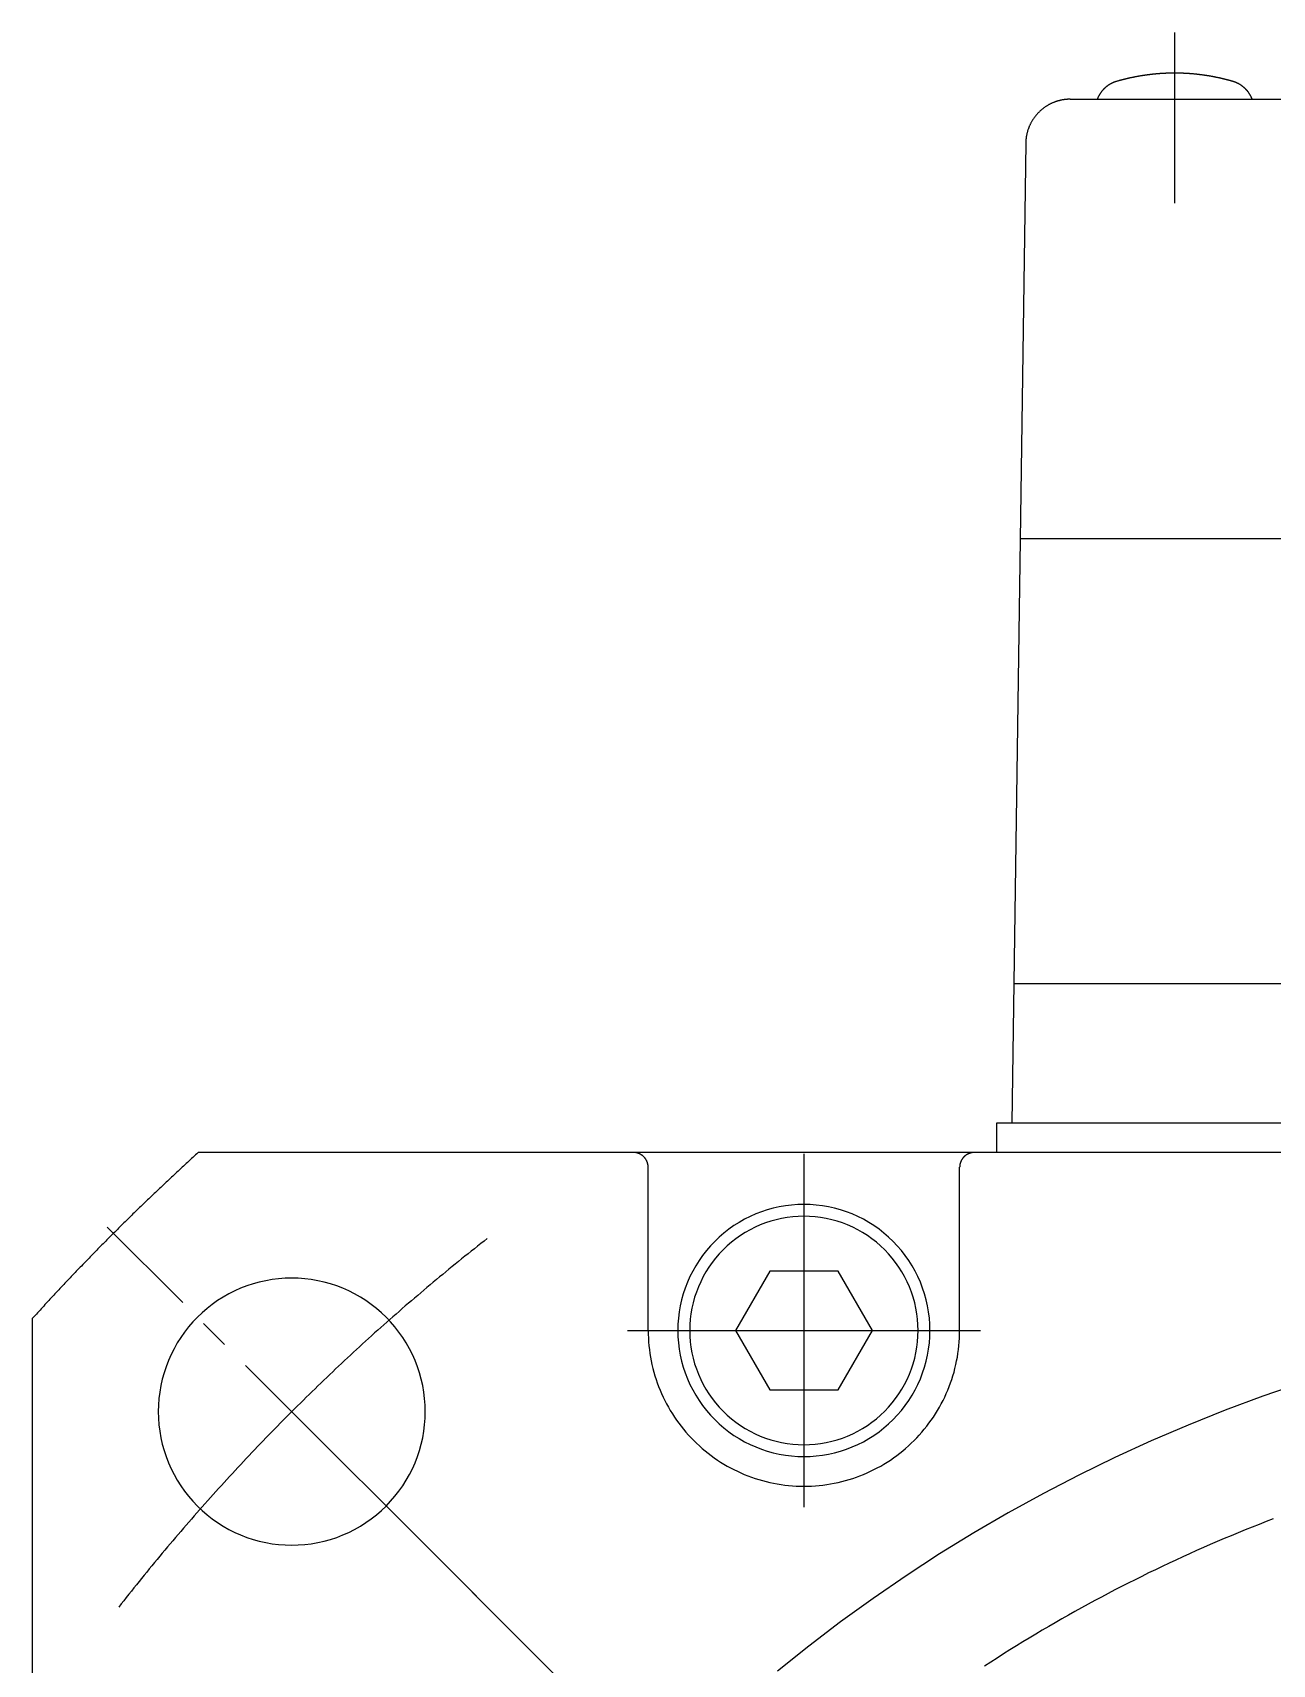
# Model space of a CAD drawing. Extents: x 0 to 707, y 0 to 380.
# Drawn here: x 582.3 to 624.1, y 306.7 to 361.7 of the extents above; entities that cross this region are included whole.
import ezdxf

# ---------------------------------------------------------------- set-up
doc = ezdxf.new("R2010")
doc.units = 0
doc.linetypes.add('DASH_CENTER', pattern=[14, 11, -1, 1, -1])
doc.layers.get('0').update_dxf_attribs({"linetype": 'CONTINUOUS'})

msp = doc.modelspace()

# ---------------------------------------------------------------- linework, layer by layer
at = {"color": 1, "linetype": 'DASH_CENTER'}
for p, q in [((620.759, 355.926), (620.759, 361.671)), ((608.259, 323.876), (608.259, 317.926)), ((597.217, 308.969), (584.772, 321.414)), ((602.309, 317.926), (608.259, 317.926)), ((608.259, 317.926), (608.259, 311.976)), ((608.259, 317.926), (614.209, 317.926)), ((597.075, 309.11), (627.702, 278.484))]:
    msp.add_line(p, q, dxfattribs=at)
at = {"color": 7, "linetype": 'CONTINUOUS'}
for p, q in [((617.238, 359.426), (642.259, 359.426)), ((615.738, 357.948), (615.264, 324.926)), ((615.547, 344.626), (642.259, 344.626)), ((615.331, 329.626), (642.259, 329.626)), ((614.759, 323.926), (614.759, 324.926)), ((614.759, 324.926), (642.259, 324.926)), ((602.509, 323.926), (587.844, 323.926)), ((614.009, 323.926), (602.509, 323.926)), ((603.009, 317.926), (603.009, 323.426)), ((613.509, 317.926), (613.509, 323.426)), ((642.259, 323.926), (614.009, 323.926)), ((607.105, 319.926), (605.95, 317.926)), ((609.414, 319.926), (607.105, 319.926)), ((610.569, 317.926), (609.414, 319.926)), ((582.259, 209.511), (582.259, 318.341)), ((605.95, 317.926), (607.105, 315.926)), ((609.414, 315.926), (610.569, 317.926)), ((607.105, 315.926), (609.414, 315.926))]:
    msp.add_line(p, q, dxfattribs=at)
for points in [[(620.759, 360.306, 0), (620.744, 360.306, 0), (620.728, 360.306, 0), (620.713, 360.306, 0), (620.697, 360.306, 0), (620.682, 360.306, 0), (620.666, 360.305, 0), (620.651, 360.305, 0), (620.635, 360.305, 0), (620.62, 360.305, 0), (620.604, 360.304, 0), (620.589, 360.304, 0), (620.573, 360.304, 0), (620.558, 360.303, 0), (620.542, 360.303, 0), (620.527, 360.302, 0), (620.511, 360.302, 0), (620.496, 360.301, 0), (620.48, 360.3, 0), (620.465, 360.3, 0), (620.449, 360.299, 0), (620.434, 360.298, 0), (620.418, 360.298, 0), (620.403, 360.297, 0), (620.387, 360.296, 0), (620.372, 360.295, 0), (620.356, 360.294, 0), (620.341, 360.294, 0), (620.325, 360.293, 0), (620.31, 360.292, 0), (620.294, 360.291, 0), (620.279, 360.29, 0), (620.263, 360.288, 0), (620.248, 360.287, 0), (620.232, 360.286, 0), (620.217, 360.285, 0), (620.201, 360.284, 0), (620.186, 360.283, 0), (620.17, 360.281, 0), (620.155, 360.28, 0), (620.139, 360.279, 0), (620.124, 360.277, 0), (620.109, 360.276, 0), (620.093, 360.274, 0), (620.078, 360.273, 0), (620.062, 360.271, 0), (620.047, 360.27, 0), (620.031, 360.268, 0), (620.016, 360.266, 0), (620, 360.265, 0), (619.985, 360.263, 0), (619.97, 360.261, 0), (619.954, 360.26, 0), (619.939, 360.258, 0), (619.923, 360.256, 0), (619.908, 360.254, 0), (619.893, 360.252, 0), (619.877, 360.25, 0), (619.862, 360.248, 0), (619.846, 360.246, 0), (619.831, 360.244, 0), (619.816, 360.242, 0), (619.8, 360.24, 0), (619.785, 360.238, 0), (619.77, 360.236, 0), (619.754, 360.234, 0), (619.739, 360.231, 0), (619.724, 360.229, 0), (619.708, 360.227, 0), (619.693, 360.224, 0), (619.677, 360.222, 0), (619.662, 360.22, 0), (619.647, 360.217, 0), (619.632, 360.215, 0), (619.616, 360.212, 0), (619.601, 360.21, 0), (619.586, 360.207, 0), (619.57, 360.204, 0), (619.555, 360.202, 0), (619.54, 360.199, 0), (619.524, 360.196, 0), (619.509, 360.194, 0), (619.494, 360.191, 0), (619.479, 360.188, 0), (619.463, 360.185, 0), (619.448, 360.182, 0), (619.433, 360.179, 0), (619.418, 360.176, 0), (619.402, 360.173, 0), (619.387, 360.17, 0), (619.372, 360.167, 0), (619.357, 360.164, 0), (619.342, 360.161, 0), (619.326, 360.158, 0), (619.311, 360.155, 0), (619.296, 360.151, 0), (619.281, 360.148, 0), (619.266, 360.145, 0), (619.251, 360.142, 0), (619.235, 360.138, 0), (619.22, 360.135, 0), (619.205, 360.131, 0), (619.19, 360.128, 0), (619.175, 360.124, 0), (619.16, 360.121, 0), (619.145, 360.117, 0), (619.13, 360.114, 0), (619.115, 360.11, 0), (619.099, 360.106, 0), (619.084, 360.103, 0), (619.069, 360.099, 0), (619.054, 360.095, 0), (619.039, 360.091, 0), (619.024, 360.088, 0), (619.009, 360.084, 0), (618.994, 360.08, 0), (618.979, 360.076, 0), (618.964, 360.072, 0), (618.949, 360.068, 0), (618.934, 360.064, 0), (618.919, 360.06, 0), (618.904, 360.056, 0), (618.889, 360.052, 0), (618.874, 360.047, 0), (618.859, 360.043, 0), (618.844, 360.039, 0), (618.83, 360.035, 0), (618.815, 360.03, 0), (618.8, 360.026, 0)], [(622.719, 360.026, 0), (622.704, 360.03, 0), (622.689, 360.035, 0), (622.674, 360.039, 0), (622.659, 360.043, 0), (622.644, 360.047, 0), (622.629, 360.052, 0), (622.614, 360.056, 0), (622.599, 360.06, 0), (622.585, 360.064, 0), (622.57, 360.068, 0), (622.555, 360.072, 0), (622.54, 360.076, 0), (622.525, 360.08, 0), (622.509, 360.084, 0), (622.494, 360.088, 0), (622.479, 360.091, 0), (622.464, 360.095, 0), (622.449, 360.099, 0), (622.434, 360.103, 0), (622.419, 360.106, 0), (622.404, 360.11, 0), (622.389, 360.114, 0), (622.374, 360.117, 0), (622.359, 360.121, 0), (622.344, 360.124, 0), (622.329, 360.128, 0), (622.313, 360.131, 0), (622.298, 360.135, 0), (622.283, 360.138, 0), (622.268, 360.142, 0), (622.253, 360.145, 0), (622.238, 360.148, 0), (622.223, 360.151, 0), (622.207, 360.155, 0), (622.192, 360.158, 0), (622.177, 360.161, 0), (622.162, 360.164, 0), (622.147, 360.167, 0), (622.131, 360.17, 0), (622.116, 360.173, 0), (622.101, 360.176, 0), (622.086, 360.179, 0), (622.07, 360.182, 0), (622.055, 360.185, 0), (622.04, 360.188, 0), (622.025, 360.191, 0), (622.009, 360.194, 0), (621.994, 360.196, 0), (621.979, 360.199, 0), (621.964, 360.202, 0), (621.948, 360.204, 0), (621.933, 360.207, 0), (621.918, 360.21, 0), (621.902, 360.212, 0), (621.887, 360.215, 0), (621.872, 360.217, 0), (621.856, 360.22, 0), (621.841, 360.222, 0), (621.826, 360.224, 0), (621.81, 360.227, 0), (621.795, 360.229, 0), (621.78, 360.231, 0), (621.764, 360.234, 0), (621.749, 360.236, 0), (621.734, 360.238, 0), (621.718, 360.24, 0), (621.703, 360.242, 0), (621.688, 360.244, 0), (621.672, 360.246, 0), (621.657, 360.248, 0), (621.641, 360.25, 0), (621.626, 360.252, 0), (621.611, 360.254, 0), (621.595, 360.256, 0), (621.58, 360.258, 0), (621.564, 360.26, 0), (621.549, 360.261, 0), (621.534, 360.263, 0), (621.518, 360.265, 0), (621.503, 360.266, 0), (621.487, 360.268, 0), (621.472, 360.27, 0), (621.456, 360.271, 0), (621.441, 360.273, 0), (621.426, 360.274, 0), (621.41, 360.276, 0), (621.395, 360.277, 0), (621.379, 360.279, 0), (621.364, 360.28, 0), (621.348, 360.281, 0), (621.333, 360.283, 0), (621.317, 360.284, 0), (621.302, 360.285, 0), (621.286, 360.286, 0), (621.271, 360.287, 0), (621.255, 360.288, 0), (621.24, 360.29, 0), (621.224, 360.291, 0), (621.209, 360.292, 0), (621.194, 360.293, 0), (621.178, 360.294, 0), (621.163, 360.294, 0), (621.147, 360.295, 0), (621.132, 360.296, 0), (621.116, 360.297, 0), (621.101, 360.298, 0), (621.085, 360.298, 0), (621.07, 360.299, 0), (621.054, 360.3, 0), (621.039, 360.3, 0), (621.023, 360.301, 0), (621.008, 360.302, 0), (620.992, 360.302, 0), (620.977, 360.303, 0), (620.961, 360.303, 0), (620.946, 360.304, 0), (620.93, 360.304, 0), (620.914, 360.304, 0), (620.899, 360.305, 0), (620.883, 360.305, 0), (620.868, 360.305, 0), (620.852, 360.305, 0), (620.837, 360.306, 0), (620.821, 360.306, 0), (620.806, 360.306, 0), (620.79, 360.306, 0), (620.775, 360.306, 0), (620.759, 360.306, 0)], [(618.8, 360.026, 0), (618.793, 360.024, 0), (618.786, 360.022, 0), (618.779, 360.02, 0), (618.772, 360.018, 0), (618.765, 360.016, 0), (618.759, 360.013, 0), (618.752, 360.011, 0), (618.745, 360.009, 0), (618.738, 360.006, 0), (618.732, 360.004, 0), (618.725, 360.001, 0), (618.718, 359.999, 0), (618.711, 359.996, 0), (618.705, 359.993, 0), (618.698, 359.991, 0), (618.692, 359.988, 0), (618.685, 359.985, 0), (618.678, 359.982, 0), (618.672, 359.979, 0), (618.665, 359.976, 0), (618.659, 359.973, 0), (618.652, 359.97, 0), (618.646, 359.967, 0), (618.639, 359.964, 0), (618.633, 359.961, 0), (618.626, 359.958, 0), (618.62, 359.954, 0), (618.614, 359.951, 0), (618.607, 359.948, 0), (618.601, 359.944, 0), (618.595, 359.941, 0), (618.588, 359.937, 0), (618.582, 359.934, 0), (618.576, 359.93, 0), (618.57, 359.926, 0), (618.564, 359.923, 0), (618.558, 359.919, 0), (618.551, 359.915, 0), (618.545, 359.911, 0), (618.539, 359.908, 0), (618.533, 359.904, 0), (618.527, 359.9, 0), (618.521, 359.896, 0), (618.515, 359.892, 0), (618.509, 359.888, 0), (618.504, 359.884, 0), (618.498, 359.879, 0), (618.492, 359.875, 0), (618.486, 359.871, 0), (618.48, 359.867, 0), (618.475, 359.862, 0), (618.469, 359.858, 0), (618.463, 359.854, 0), (618.458, 359.849, 0), (618.452, 359.845, 0), (618.446, 359.84, 0), (618.441, 359.836, 0), (618.435, 359.831, 0), (618.43, 359.826, 0), (618.424, 359.822, 0), (618.419, 359.817, 0), (618.414, 359.812, 0), (618.408, 359.807, 0), (618.403, 359.802, 0), (618.398, 359.798, 0), (618.393, 359.793, 0), (618.387, 359.788, 0), (618.382, 359.783, 0), (618.377, 359.778, 0), (618.372, 359.773, 0), (618.367, 359.768, 0), (618.362, 359.762, 0), (618.357, 359.757, 0), (618.352, 359.752, 0), (618.347, 359.747, 0), (618.342, 359.742, 0), (618.337, 359.736, 0), (618.333, 359.731, 0), (618.328, 359.725, 0), (618.323, 359.72, 0), (618.318, 359.715, 0), (618.314, 359.709, 0), (618.309, 359.704, 0), (618.305, 359.698, 0), (618.3, 359.693, 0), (618.296, 359.687, 0), (618.291, 359.681, 0), (618.287, 359.676, 0), (618.282, 359.67, 0), (618.278, 359.664, 0), (618.274, 359.658, 0), (618.27, 359.653, 0), (618.265, 359.647, 0), (618.261, 359.641, 0), (618.257, 359.635, 0), (618.253, 359.629, 0), (618.249, 359.623, 0), (618.245, 359.617, 0), (618.241, 359.611, 0), (618.237, 359.605, 0), (618.233, 359.599, 0), (618.23, 359.593, 0), (618.226, 359.587, 0), (618.222, 359.581, 0), (618.219, 359.575, 0), (618.215, 359.568, 0), (618.211, 359.562, 0), (618.208, 359.556, 0), (618.204, 359.55, 0), (618.201, 359.543, 0), (618.197, 359.537, 0), (618.194, 359.531, 0), (618.191, 359.524, 0), (618.187, 359.518, 0), (618.184, 359.511, 0), (618.181, 359.505, 0), (618.178, 359.499, 0), (618.175, 359.492, 0), (618.172, 359.486, 0), (618.169, 359.479, 0), (618.166, 359.472, 0), (618.163, 359.466, 0), (618.16, 359.459, 0), (618.157, 359.453, 0), (618.155, 359.446, 0), (618.152, 359.439, 0), (618.149, 359.433, 0), (618.147, 359.426, 0)], [(623.372, 359.426, 0), (623.369, 359.433, 0), (623.367, 359.439, 0), (623.364, 359.446, 0), (623.361, 359.453, 0), (623.358, 359.459, 0), (623.356, 359.466, 0), (623.353, 359.472, 0), (623.35, 359.479, 0), (623.347, 359.486, 0), (623.344, 359.492, 0), (623.341, 359.499, 0), (623.338, 359.505, 0), (623.334, 359.511, 0), (623.331, 359.518, 0), (623.328, 359.524, 0), (623.325, 359.531, 0), (623.321, 359.537, 0), (623.318, 359.543, 0), (623.314, 359.55, 0), (623.311, 359.556, 0), (623.307, 359.562, 0), (623.304, 359.568, 0), (623.3, 359.575, 0), (623.296, 359.581, 0), (623.293, 359.587, 0), (623.289, 359.593, 0), (623.285, 359.599, 0), (623.281, 359.605, 0), (623.277, 359.611, 0), (623.274, 359.617, 0), (623.27, 359.623, 0), (623.266, 359.629, 0), (623.261, 359.635, 0), (623.257, 359.641, 0), (623.253, 359.647, 0), (623.249, 359.653, 0), (623.245, 359.658, 0), (623.241, 359.664, 0), (623.236, 359.67, 0), (623.232, 359.676, 0), (623.227, 359.681, 0), (623.223, 359.687, 0), (623.219, 359.693, 0), (623.214, 359.698, 0), (623.209, 359.704, 0), (623.205, 359.709, 0), (623.2, 359.715, 0), (623.196, 359.72, 0), (623.191, 359.725, 0), (623.186, 359.731, 0), (623.181, 359.736, 0), (623.176, 359.742, 0), (623.172, 359.747, 0), (623.167, 359.752, 0), (623.162, 359.757, 0), (623.157, 359.762, 0), (623.152, 359.768, 0), (623.147, 359.773, 0), (623.142, 359.778, 0), (623.136, 359.783, 0), (623.131, 359.788, 0), (623.126, 359.793, 0), (623.121, 359.798, 0), (623.116, 359.802, 0), (623.11, 359.807, 0), (623.105, 359.812, 0), (623.1, 359.817, 0), (623.094, 359.822, 0), (623.089, 359.826, 0), (623.083, 359.831, 0), (623.078, 359.836, 0), (623.072, 359.84, 0), (623.067, 359.845, 0), (623.061, 359.849, 0), (623.055, 359.854, 0), (623.05, 359.858, 0), (623.044, 359.862, 0), (623.038, 359.867, 0), (623.033, 359.871, 0), (623.027, 359.875, 0), (623.021, 359.879, 0), (623.015, 359.884, 0), (623.009, 359.888, 0), (623.003, 359.892, 0), (622.997, 359.896, 0), (622.991, 359.9, 0), (622.985, 359.904, 0), (622.979, 359.908, 0), (622.973, 359.911, 0), (622.967, 359.915, 0), (622.961, 359.919, 0), (622.955, 359.923, 0), (622.949, 359.926, 0), (622.943, 359.93, 0), (622.936, 359.934, 0), (622.93, 359.937, 0), (622.924, 359.941, 0), (622.918, 359.944, 0), (622.911, 359.948, 0), (622.905, 359.951, 0), (622.899, 359.954, 0), (622.892, 359.958, 0), (622.886, 359.961, 0), (622.879, 359.964, 0), (622.873, 359.967, 0), (622.866, 359.97, 0), (622.86, 359.973, 0), (622.853, 359.976, 0), (622.847, 359.979, 0), (622.84, 359.982, 0), (622.834, 359.985, 0), (622.827, 359.988, 0), (622.821, 359.991, 0), (622.814, 359.993, 0), (622.807, 359.996, 0), (622.801, 359.999, 0), (622.794, 360.001, 0), (622.787, 360.004, 0), (622.78, 360.006, 0), (622.774, 360.009, 0), (622.767, 360.011, 0), (622.76, 360.013, 0), (622.753, 360.016, 0), (622.746, 360.018, 0), (622.74, 360.02, 0), (622.733, 360.022, 0), (622.726, 360.024, 0), (622.719, 360.026, 0)], [(617.238, 359.426, 0), (617.22, 359.426, 0), (617.201, 359.426, 0), (617.183, 359.425, 0), (617.165, 359.424, 0), (617.147, 359.423, 0), (617.129, 359.422, 0), (617.11, 359.421, 0), (617.092, 359.419, 0), (617.074, 359.417, 0), (617.056, 359.415, 0), (617.038, 359.413, 0), (617.02, 359.41, 0), (617.002, 359.407, 0), (616.984, 359.404, 0), (616.966, 359.401, 0), (616.948, 359.398, 0), (616.93, 359.394, 0), (616.912, 359.39, 0), (616.894, 359.386, 0), (616.877, 359.382, 0), (616.859, 359.377, 0), (616.841, 359.373, 0), (616.824, 359.368, 0), (616.806, 359.363, 0), (616.789, 359.357, 0), (616.772, 359.352, 0), (616.754, 359.346, 0), (616.737, 359.34, 0), (616.72, 359.334, 0), (616.703, 359.327, 0), (616.686, 359.321, 0), (616.669, 359.314, 0), (616.652, 359.307, 0), (616.635, 359.3, 0), (616.619, 359.292, 0), (616.602, 359.285, 0), (616.586, 359.277, 0), (616.569, 359.269, 0), (616.553, 359.261, 0), (616.537, 359.252, 0), (616.521, 359.244, 0), (616.505, 359.235, 0), (616.489, 359.226, 0), (616.473, 359.216, 0), (616.458, 359.207, 0), (616.442, 359.197, 0), (616.427, 359.188, 0), (616.411, 359.178, 0), (616.396, 359.168, 0), (616.381, 359.157, 0), (616.366, 359.147, 0), (616.351, 359.136, 0), (616.337, 359.125, 0), (616.322, 359.114, 0), (616.308, 359.103, 0), (616.294, 359.092, 0), (616.28, 359.08, 0), (616.266, 359.068, 0), (616.252, 359.056, 0), (616.238, 359.044, 0), (616.225, 359.032, 0), (616.211, 359.02, 0), (616.198, 359.007, 0), (616.185, 358.994, 0), (616.172, 358.981, 0), (616.159, 358.968, 0), (616.147, 358.955, 0), (616.134, 358.942, 0), (616.122, 358.928, 0), (616.11, 358.915, 0), (616.098, 358.901, 0), (616.086, 358.887, 0), (616.075, 358.873, 0), (616.063, 358.859, 0), (616.052, 358.844, 0), (616.041, 358.83, 0), (616.03, 358.815, 0), (616.019, 358.801, 0), (616.009, 358.786, 0), (615.998, 358.771, 0), (615.988, 358.755, 0), (615.978, 358.74, 0), (615.968, 358.725, 0), (615.959, 358.709, 0), (615.949, 358.694, 0), (615.94, 358.678, 0), (615.931, 358.662, 0), (615.922, 358.646, 0), (615.913, 358.63, 0), (615.905, 358.614, 0), (615.897, 358.598, 0), (615.889, 358.581, 0), (615.881, 358.565, 0), (615.873, 358.548, 0), (615.866, 358.532, 0), (615.858, 358.515, 0), (615.851, 358.498, 0), (615.844, 358.481, 0), (615.838, 358.464, 0), (615.831, 358.447, 0), (615.825, 358.43, 0), (615.819, 358.413, 0), (615.813, 358.396, 0), (615.808, 358.378, 0), (615.802, 358.361, 0), (615.797, 358.343, 0), (615.792, 358.326, 0), (615.787, 358.308, 0), (615.783, 358.291, 0), (615.779, 358.273, 0), (615.774, 358.255, 0), (615.771, 358.237, 0), (615.767, 358.219, 0), (615.763, 358.201, 0), (615.76, 358.183, 0), (615.757, 358.165, 0), (615.754, 358.147, 0), (615.752, 358.129, 0), (615.749, 358.111, 0), (615.747, 358.093, 0), (615.745, 358.075, 0), (615.744, 358.057, 0), (615.742, 358.039, 0), (615.741, 358.021, 0), (615.74, 358.002, 0), (615.739, 357.984, 0), (615.738, 357.966, 0), (615.738, 357.948, 0)], [(587.844, 323.926, 0), (587.799, 323.885, 0), (587.753, 323.843, 0), (587.707, 323.802, 0), (587.662, 323.76, 0), (587.616, 323.718, 0), (587.57, 323.677, 0), (587.525, 323.635, 0), (587.479, 323.593, 0), (587.434, 323.551, 0), (587.389, 323.51, 0), (587.343, 323.468, 0), (587.298, 323.426, 0), (587.253, 323.384, 0), (587.207, 323.342, 0), (587.162, 323.3, 0), (587.117, 323.258, 0), (587.072, 323.216, 0), (587.026, 323.174, 0), (586.981, 323.132, 0), (586.936, 323.09, 0), (586.891, 323.048, 0), (586.846, 323.005, 0), (586.801, 322.963, 0), (586.756, 322.921, 0), (586.711, 322.879, 0), (586.666, 322.836, 0), (586.621, 322.794, 0), (586.576, 322.751, 0), (586.532, 322.709, 0), (586.487, 322.666, 0), (586.442, 322.624, 0), (586.397, 322.581, 0), (586.353, 322.539, 0), (586.308, 322.496, 0), (586.263, 322.453, 0), (586.219, 322.411, 0), (586.174, 322.368, 0), (586.13, 322.325, 0), (586.085, 322.283, 0), (586.041, 322.24, 0), (585.996, 322.197, 0), (585.952, 322.154, 0), (585.908, 322.111, 0), (585.863, 322.068, 0), (585.819, 322.025, 0), (585.775, 321.982, 0), (585.731, 321.939, 0), (585.686, 321.896, 0), (585.642, 321.853, 0), (585.598, 321.81, 0), (585.554, 321.766, 0), (585.51, 321.723, 0), (585.466, 321.68, 0), (585.422, 321.637, 0), (585.378, 321.593, 0), (585.334, 321.55, 0), (585.29, 321.506, 0), (585.246, 321.463, 0), (585.202, 321.42, 0), (585.159, 321.376, 0), (585.115, 321.333, 0), (585.071, 321.289, 0), (585.027, 321.245, 0), (584.984, 321.202, 0), (584.94, 321.158, 0), (584.896, 321.114, 0), (584.853, 321.071, 0), (584.809, 321.027, 0), (584.766, 320.983, 0), (584.722, 320.939, 0), (584.679, 320.895, 0), (584.636, 320.851, 0), (584.592, 320.808, 0), (584.549, 320.764, 0), (584.506, 320.72, 0), (584.462, 320.676, 0), (584.419, 320.631, 0), (584.376, 320.587, 0), (584.333, 320.543, 0), (584.29, 320.499, 0), (584.246, 320.455, 0), (584.203, 320.411, 0), (584.16, 320.366, 0), (584.117, 320.322, 0), (584.074, 320.278, 0), (584.031, 320.233, 0), (583.989, 320.189, 0), (583.946, 320.145, 0), (583.903, 320.1, 0), (583.86, 320.056, 0), (583.817, 320.011, 0), (583.775, 319.967, 0), (583.732, 319.922, 0), (583.689, 319.877, 0), (583.647, 319.833, 0), (583.604, 319.788, 0), (583.562, 319.743, 0), (583.519, 319.699, 0), (583.477, 319.654, 0), (583.434, 319.609, 0), (583.392, 319.564, 0), (583.349, 319.519, 0), (583.307, 319.474, 0), (583.265, 319.429, 0), (583.222, 319.384, 0), (583.18, 319.339, 0), (583.138, 319.294, 0), (583.096, 319.249, 0), (583.054, 319.204, 0), (583.011, 319.159, 0), (582.969, 319.114, 0), (582.927, 319.069, 0), (582.885, 319.023, 0), (582.843, 318.978, 0), (582.801, 318.933, 0), (582.759, 318.888, 0), (582.718, 318.842, 0), (582.676, 318.797, 0), (582.634, 318.751, 0), (582.592, 318.706, 0), (582.55, 318.66, 0), (582.509, 318.615, 0), (582.467, 318.569, 0), (582.425, 318.524, 0), (582.384, 318.478, 0), (582.342, 318.433, 0), (582.301, 318.387, 0), (582.259, 318.341, 0)], [(603.009, 323.426, 0), (603.009, 323.432, 0), (603.009, 323.438, 0), (603.009, 323.444, 0), (603.009, 323.451, 0), (603.008, 323.457, 0), (603.008, 323.463, 0), (603.007, 323.469, 0), (603.007, 323.475, 0), (603.006, 323.481, 0), (603.006, 323.487, 0), (603.005, 323.493, 0), (603.004, 323.499, 0), (603.003, 323.506, 0), (603.002, 323.512, 0), (603.001, 323.518, 0), (603, 323.524, 0), (602.998, 323.53, 0), (602.997, 323.536, 0), (602.996, 323.542, 0), (602.994, 323.548, 0), (602.993, 323.554, 0), (602.991, 323.559, 0), (602.99, 323.565, 0), (602.988, 323.571, 0), (602.986, 323.577, 0), (602.984, 323.583, 0), (602.982, 323.589, 0), (602.98, 323.595, 0), (602.978, 323.6, 0), (602.976, 323.606, 0), (602.974, 323.612, 0), (602.971, 323.617, 0), (602.969, 323.623, 0), (602.966, 323.629, 0), (602.964, 323.634, 0), (602.961, 323.64, 0), (602.959, 323.645, 0), (602.956, 323.651, 0), (602.953, 323.656, 0), (602.95, 323.662, 0), (602.947, 323.667, 0), (602.944, 323.673, 0), (602.941, 323.678, 0), (602.938, 323.683, 0), (602.935, 323.688, 0), (602.932, 323.694, 0), (602.928, 323.699, 0), (602.925, 323.704, 0), (602.922, 323.709, 0), (602.918, 323.714, 0), (602.915, 323.719, 0), (602.911, 323.724, 0), (602.907, 323.729, 0), (602.904, 323.734, 0), (602.9, 323.739, 0), (602.896, 323.743, 0), (602.892, 323.748, 0), (602.888, 323.753, 0), (602.884, 323.757, 0), (602.88, 323.762, 0), (602.876, 323.766, 0), (602.871, 323.771, 0), (602.867, 323.775, 0), (602.863, 323.78, 0), (602.859, 323.784, 0), (602.854, 323.788, 0), (602.85, 323.792, 0), (602.845, 323.797, 0), (602.841, 323.801, 0), (602.836, 323.805, 0), (602.831, 323.809, 0), (602.827, 323.813, 0), (602.822, 323.816, 0), (602.817, 323.82, 0), (602.812, 323.824, 0), (602.807, 323.828, 0), (602.802, 323.831, 0), (602.797, 323.835, 0), (602.792, 323.838, 0), (602.787, 323.842, 0), (602.782, 323.845, 0), (602.777, 323.849, 0), (602.772, 323.852, 0), (602.766, 323.855, 0), (602.761, 323.858, 0), (602.756, 323.861, 0), (602.75, 323.864, 0), (602.745, 323.867, 0), (602.74, 323.87, 0), (602.734, 323.873, 0), (602.729, 323.875, 0), (602.723, 323.878, 0), (602.718, 323.881, 0), (602.712, 323.883, 0), (602.706, 323.886, 0), (602.701, 323.888, 0), (602.695, 323.89, 0), (602.689, 323.893, 0), (602.684, 323.895, 0), (602.678, 323.897, 0), (602.672, 323.899, 0), (602.666, 323.901, 0), (602.66, 323.903, 0), (602.654, 323.905, 0), (602.649, 323.906, 0), (602.643, 323.908, 0), (602.637, 323.91, 0), (602.631, 323.911, 0), (602.625, 323.913, 0), (602.619, 323.914, 0), (602.613, 323.915, 0), (602.607, 323.916, 0), (602.601, 323.918, 0), (602.595, 323.919, 0), (602.589, 323.92, 0), (602.583, 323.921, 0), (602.577, 323.922, 0), (602.571, 323.922, 0), (602.564, 323.923, 0), (602.558, 323.924, 0), (602.552, 323.924, 0), (602.546, 323.925, 0), (602.54, 323.925, 0), (602.534, 323.925, 0), (602.528, 323.926, 0), (602.522, 323.926, 0), (602.515, 323.926, 0), (602.509, 323.926, 0)], [(614.009, 323.926, 0), (614.003, 323.926, 0), (613.997, 323.926, 0), (613.991, 323.926, 0), (613.985, 323.925, 0), (613.979, 323.925, 0), (613.973, 323.925, 0), (613.966, 323.924, 0), (613.96, 323.924, 0), (613.954, 323.923, 0), (613.948, 323.922, 0), (613.942, 323.922, 0), (613.936, 323.921, 0), (613.93, 323.92, 0), (613.924, 323.919, 0), (613.918, 323.918, 0), (613.912, 323.916, 0), (613.906, 323.915, 0), (613.9, 323.914, 0), (613.894, 323.913, 0), (613.888, 323.911, 0), (613.882, 323.91, 0), (613.876, 323.908, 0), (613.87, 323.906, 0), (613.864, 323.905, 0), (613.858, 323.903, 0), (613.852, 323.901, 0), (613.847, 323.899, 0), (613.841, 323.897, 0), (613.835, 323.895, 0), (613.829, 323.893, 0), (613.824, 323.89, 0), (613.818, 323.888, 0), (613.812, 323.886, 0), (613.807, 323.883, 0), (613.801, 323.881, 0), (613.796, 323.878, 0), (613.79, 323.875, 0), (613.785, 323.873, 0), (613.779, 323.87, 0), (613.774, 323.867, 0), (613.768, 323.864, 0), (613.763, 323.861, 0), (613.758, 323.858, 0), (613.752, 323.855, 0), (613.747, 323.852, 0), (613.742, 323.849, 0), (613.737, 323.845, 0), (613.732, 323.842, 0), (613.726, 323.838, 0), (613.721, 323.835, 0), (613.716, 323.831, 0), (613.711, 323.828, 0), (613.707, 323.824, 0), (613.702, 323.82, 0), (613.697, 323.816, 0), (613.692, 323.813, 0), (613.687, 323.809, 0), (613.683, 323.805, 0), (613.678, 323.801, 0), (613.674, 323.797, 0), (613.669, 323.792, 0), (613.665, 323.788, 0), (613.66, 323.784, 0), (613.656, 323.78, 0), (613.651, 323.775, 0), (613.647, 323.771, 0), (613.643, 323.766, 0), (613.639, 323.762, 0), (613.635, 323.757, 0), (613.631, 323.753, 0), (613.627, 323.748, 0), (613.623, 323.743, 0), (613.619, 323.739, 0), (613.615, 323.734, 0), (613.611, 323.729, 0), (613.608, 323.724, 0), (613.604, 323.719, 0), (613.601, 323.714, 0), (613.597, 323.709, 0), (613.594, 323.704, 0), (613.59, 323.699, 0), (613.587, 323.694, 0), (613.584, 323.688, 0), (613.58, 323.683, 0), (613.577, 323.678, 0), (613.574, 323.673, 0), (613.571, 323.667, 0), (613.568, 323.662, 0), (613.566, 323.656, 0), (613.563, 323.651, 0), (613.56, 323.645, 0), (613.557, 323.64, 0), (613.555, 323.634, 0), (613.552, 323.629, 0), (613.55, 323.623, 0), (613.547, 323.617, 0), (613.545, 323.612, 0), (613.543, 323.606, 0), (613.541, 323.6, 0), (613.539, 323.595, 0), (613.537, 323.589, 0), (613.535, 323.583, 0), (613.533, 323.577, 0), (613.531, 323.571, 0), (613.529, 323.565, 0), (613.527, 323.559, 0), (613.526, 323.554, 0), (613.524, 323.548, 0), (613.523, 323.542, 0), (613.521, 323.536, 0), (613.52, 323.53, 0), (613.519, 323.524, 0), (613.518, 323.518, 0), (613.517, 323.512, 0), (613.516, 323.506, 0), (613.515, 323.499, 0), (613.514, 323.493, 0), (613.513, 323.487, 0), (613.512, 323.481, 0), (613.512, 323.475, 0), (613.511, 323.469, 0), (613.511, 323.463, 0), (613.51, 323.457, 0), (613.51, 323.451, 0), (613.51, 323.444, 0), (613.509, 323.438, 0), (613.509, 323.432, 0), (613.509, 323.426, 0)], [(612.509, 317.926, 0), (612.504, 318.135, 0), (612.489, 318.343, 0), (612.463, 318.55, 0), (612.428, 318.755, 0), (612.382, 318.959, 0), (612.326, 319.16, 0), (612.261, 319.358, 0), (612.186, 319.552, 0), (612.101, 319.743, 0), (612.007, 319.93, 0), (611.905, 320.111, 0), (611.793, 320.287, 0), (611.673, 320.458, 0), (611.545, 320.622, 0), (611.408, 320.78, 0), (611.265, 320.931, 0), (611.113, 321.075, 0), (610.956, 321.211, 0), (610.791, 321.34, 0), (610.621, 321.46, 0), (610.444, 321.571, 0), (610.263, 321.674, 0), (610.076, 321.768, 0), (609.886, 321.853, 0), (609.691, 321.928, 0), (609.493, 321.993, 0), (609.292, 322.049, 0), (609.088, 322.094, 0), (608.883, 322.13, 0), (608.676, 322.156, 0), (608.468, 322.171, 0), (608.259, 322.176, 0), (608.051, 322.171, 0), (607.843, 322.156, 0), (607.636, 322.13, 0), (607.43, 322.094, 0), (607.227, 322.049, 0), (607.026, 321.993, 0), (606.828, 321.928, 0), (606.633, 321.853, 0), (606.442, 321.768, 0), (606.256, 321.674, 0), (606.074, 321.571, 0), (605.898, 321.46, 0), (605.728, 321.34, 0), (605.563, 321.211, 0), (605.405, 321.075, 0), (605.254, 320.931, 0), (605.11, 320.78, 0), (604.974, 320.622, 0), (604.846, 320.458, 0), (604.726, 320.287, 0), (604.614, 320.111, 0), (604.511, 319.93, 0), (604.417, 319.743, 0), (604.333, 319.552, 0), (604.258, 319.358, 0), (604.192, 319.16, 0), (604.137, 318.959, 0), (604.091, 318.755, 0), (604.055, 318.55, 0), (604.03, 318.343, 0), (604.014, 318.135, 0), (604.009, 317.926, 0), (604.014, 317.718, 0), (604.03, 317.51, 0), (604.055, 317.302, 0), (604.091, 317.097, 0), (604.137, 316.893, 0), (604.192, 316.692, 0), (604.258, 316.494, 0), (604.333, 316.3, 0), (604.417, 316.109, 0), (604.511, 315.923, 0), (604.614, 315.741, 0), (604.726, 315.565, 0), (604.846, 315.394, 0), (604.974, 315.23, 0), (605.11, 315.072, 0), (605.254, 314.921, 0), (605.405, 314.777, 0), (605.563, 314.641, 0), (605.728, 314.512, 0), (605.898, 314.392, 0), (606.074, 314.281, 0), (606.256, 314.178, 0), (606.442, 314.084, 0), (606.633, 314, 0), (606.828, 313.925, 0), (607.026, 313.859, 0), (607.227, 313.803, 0), (607.43, 313.758, 0), (607.636, 313.722, 0), (607.843, 313.697, 0), (608.051, 313.681, 0), (608.259, 313.676, 0), (608.468, 313.681, 0), (608.676, 313.697, 0), (608.883, 313.722, 0), (609.088, 313.758, 0), (609.292, 313.803, 0), (609.493, 313.859, 0), (609.691, 313.925, 0), (609.886, 314, 0), (610.076, 314.084, 0), (610.263, 314.178, 0), (610.444, 314.281, 0), (610.621, 314.392, 0), (610.791, 314.512, 0), (610.956, 314.641, 0), (611.113, 314.777, 0), (611.265, 314.921, 0), (611.408, 315.072, 0), (611.545, 315.23, 0), (611.673, 315.394, 0), (611.793, 315.565, 0), (611.905, 315.741, 0), (612.007, 315.923, 0), (612.101, 316.109, 0), (612.186, 316.3, 0), (612.261, 316.494, 0), (612.326, 316.692, 0), (612.382, 316.893, 0), (612.428, 317.097, 0), (612.463, 317.302, 0), (612.489, 317.51, 0), (612.504, 317.718, 0), (612.509, 317.926, 0)], [(612.109, 317.926, 0), (612.105, 318.115, 0), (612.091, 318.303, 0), (612.068, 318.491, 0), (612.035, 318.677, 0), (611.994, 318.862, 0), (611.944, 319.044, 0), (611.884, 319.223, 0), (611.816, 319.399, 0), (611.74, 319.572, 0), (611.655, 319.741, 0), (611.562, 319.905, 0), (611.46, 320.065, 0), (611.352, 320.22, 0), (611.235, 320.369, 0), (611.112, 320.512, 0), (610.982, 320.648, 0), (610.845, 320.779, 0), (610.702, 320.902, 0), (610.553, 321.018, 0), (610.398, 321.127, 0), (610.239, 321.228, 0), (610.074, 321.321, 0), (609.905, 321.406, 0), (609.733, 321.483, 0), (609.556, 321.551, 0), (609.377, 321.61, 0), (609.195, 321.661, 0), (609.01, 321.702, 0), (608.824, 321.734, 0), (608.637, 321.758, 0), (608.448, 321.771, 0), (608.259, 321.776, 0), (608.07, 321.771, 0), (607.882, 321.758, 0), (607.694, 321.734, 0), (607.508, 321.702, 0), (607.324, 321.661, 0), (607.142, 321.61, 0), (606.962, 321.551, 0), (606.786, 321.483, 0), (606.613, 321.406, 0), (606.444, 321.321, 0), (606.28, 321.228, 0), (606.12, 321.127, 0), (605.966, 321.018, 0), (605.817, 320.902, 0), (605.674, 320.779, 0), (605.537, 320.648, 0), (605.407, 320.512, 0), (605.283, 320.369, 0), (605.167, 320.22, 0), (605.058, 320.065, 0), (604.957, 319.905, 0), (604.864, 319.741, 0), (604.779, 319.572, 0), (604.702, 319.399, 0), (604.634, 319.223, 0), (604.575, 319.044, 0), (604.525, 318.862, 0), (604.483, 318.677, 0), (604.451, 318.491, 0), (604.428, 318.303, 0), (604.414, 318.115, 0), (604.409, 317.926, 0), (604.414, 317.737, 0), (604.428, 317.549, 0), (604.451, 317.361, 0), (604.483, 317.175, 0), (604.525, 316.991, 0), (604.575, 316.808, 0), (604.634, 316.629, 0), (604.702, 316.453, 0), (604.779, 316.28, 0), (604.864, 316.111, 0), (604.957, 315.947, 0), (605.058, 315.787, 0), (605.167, 315.633, 0), (605.283, 315.484, 0), (605.407, 315.341, 0), (605.537, 315.204, 0), (605.674, 315.073, 0), (605.817, 314.95, 0), (605.966, 314.834, 0), (606.12, 314.725, 0), (606.28, 314.624, 0), (606.444, 314.531, 0), (606.613, 314.446, 0), (606.786, 314.369, 0), (606.962, 314.301, 0), (607.142, 314.242, 0), (607.324, 314.191, 0), (607.508, 314.15, 0), (607.694, 314.118, 0), (607.882, 314.095, 0), (608.07, 314.081, 0), (608.259, 314.076, 0), (608.448, 314.081, 0), (608.637, 314.095, 0), (608.824, 314.118, 0), (609.01, 314.15, 0), (609.195, 314.191, 0), (609.377, 314.242, 0), (609.556, 314.301, 0), (609.733, 314.369, 0), (609.905, 314.446, 0), (610.074, 314.531, 0), (610.239, 314.624, 0), (610.398, 314.725, 0), (610.553, 314.834, 0), (610.702, 314.95, 0), (610.845, 315.073, 0), (610.982, 315.204, 0), (611.112, 315.341, 0), (611.235, 315.484, 0), (611.352, 315.633, 0), (611.46, 315.787, 0), (611.562, 315.947, 0), (611.655, 316.111, 0), (611.74, 316.28, 0), (611.816, 316.453, 0), (611.884, 316.629, 0), (611.944, 316.808, 0), (611.994, 316.991, 0), (612.035, 317.175, 0), (612.068, 317.361, 0), (612.091, 317.549, 0), (612.105, 317.737, 0), (612.109, 317.926, 0)], [(595.494, 315.191, 0), (595.489, 315.412, 0), (595.472, 315.632, 0), (595.445, 315.852, 0), (595.408, 316.069, 0), (595.359, 316.285, 0), (595.3, 316.498, 0), (595.231, 316.707, 0), (595.152, 316.913, 0), (595.062, 317.115, 0), (594.963, 317.313, 0), (594.854, 317.505, 0), (594.736, 317.691, 0), (594.609, 317.872, 0), (594.473, 318.046, 0), (594.328, 318.213, 0), (594.176, 318.373, 0), (594.016, 318.526, 0), (593.849, 318.67, 0), (593.675, 318.806, 0), (593.494, 318.933, 0), (593.308, 319.051, 0), (593.115, 319.16, 0), (592.918, 319.259, 0), (592.716, 319.349, 0), (592.51, 319.428, 0), (592.3, 319.498, 0), (592.087, 319.556, 0), (591.872, 319.605, 0), (591.654, 319.643, 0), (591.435, 319.67, 0), (591.215, 319.686, 0), (590.994, 319.691, 0), (590.773, 319.686, 0), (590.553, 319.67, 0), (590.334, 319.643, 0), (590.116, 319.605, 0), (589.901, 319.556, 0), (589.688, 319.498, 0), (589.478, 319.428, 0), (589.272, 319.349, 0), (589.07, 319.259, 0), (588.873, 319.16, 0), (588.681, 319.051, 0), (588.494, 318.933, 0), (588.313, 318.806, 0), (588.139, 318.67, 0), (587.972, 318.526, 0), (587.812, 318.373, 0), (587.66, 318.213, 0), (587.516, 318.046, 0), (587.38, 317.872, 0), (587.252, 317.691, 0), (587.134, 317.505, 0), (587.025, 317.313, 0), (586.926, 317.115, 0), (586.837, 316.913, 0), (586.757, 316.707, 0), (586.688, 316.498, 0), (586.629, 316.285, 0), (586.581, 316.069, 0), (586.543, 315.852, 0), (586.516, 315.632, 0), (586.5, 315.412, 0), (586.494, 315.191, 0), (586.5, 314.971, 0), (586.516, 314.75, 0), (586.543, 314.531, 0), (586.581, 314.313, 0), (586.629, 314.098, 0), (586.688, 313.885, 0), (586.757, 313.675, 0), (586.837, 313.469, 0), (586.926, 313.267, 0), (587.025, 313.07, 0), (587.134, 312.878, 0), (587.252, 312.691, 0), (587.38, 312.511, 0), (587.516, 312.337, 0), (587.66, 312.169, 0), (587.812, 312.009, 0), (587.972, 311.857, 0), (588.139, 311.713, 0), (588.313, 311.577, 0), (588.494, 311.45, 0), (588.681, 311.332, 0), (588.873, 311.223, 0), (589.07, 311.123, 0), (589.272, 311.034, 0), (589.478, 310.954, 0), (589.688, 310.885, 0), (589.901, 310.826, 0), (590.116, 310.778, 0), (590.334, 310.74, 0), (590.553, 310.713, 0), (590.773, 310.697, 0), (590.994, 310.691, 0), (591.215, 310.697, 0), (591.435, 310.713, 0), (591.654, 310.74, 0), (591.872, 310.778, 0), (592.087, 310.826, 0), (592.3, 310.885, 0), (592.51, 310.954, 0), (592.716, 311.034, 0), (592.918, 311.123, 0), (593.115, 311.223, 0), (593.308, 311.332, 0), (593.494, 311.45, 0), (593.675, 311.577, 0), (593.849, 311.713, 0), (594.016, 311.857, 0), (594.176, 312.009, 0), (594.328, 312.169, 0), (594.473, 312.337, 0), (594.609, 312.511, 0), (594.736, 312.691, 0), (594.854, 312.878, 0), (594.963, 313.07, 0), (595.062, 313.267, 0), (595.152, 313.469, 0), (595.231, 313.675, 0), (595.3, 313.885, 0), (595.359, 314.098, 0), (595.408, 314.313, 0), (595.445, 314.531, 0), (595.472, 314.75, 0), (595.489, 314.971, 0), (595.494, 315.191, 0)], [(595.494, 315.191, 0), (595.489, 315.412, 0), (595.472, 315.632, 0), (595.445, 315.852, 0), (595.408, 316.069, 0), (595.359, 316.285, 0), (595.3, 316.498, 0), (595.231, 316.707, 0), (595.152, 316.913, 0), (595.062, 317.115, 0), (594.963, 317.313, 0), (594.854, 317.505, 0), (594.736, 317.691, 0), (594.609, 317.872, 0), (594.473, 318.046, 0), (594.328, 318.213, 0), (594.176, 318.373, 0), (594.016, 318.526, 0), (593.849, 318.67, 0), (593.675, 318.806, 0), (593.494, 318.933, 0), (593.308, 319.051, 0), (593.115, 319.16, 0), (592.918, 319.259, 0), (592.716, 319.349, 0), (592.51, 319.428, 0), (592.3, 319.498, 0), (592.087, 319.556, 0), (591.872, 319.605, 0), (591.654, 319.643, 0), (591.435, 319.67, 0), (591.215, 319.686, 0), (590.994, 319.691, 0), (590.773, 319.686, 0), (590.553, 319.67, 0), (590.334, 319.643, 0), (590.116, 319.605, 0), (589.901, 319.556, 0), (589.688, 319.498, 0), (589.478, 319.428, 0), (589.272, 319.349, 0), (589.07, 319.259, 0), (588.873, 319.16, 0), (588.681, 319.051, 0), (588.494, 318.933, 0), (588.313, 318.806, 0), (588.139, 318.67, 0), (587.972, 318.526, 0), (587.812, 318.373, 0), (587.66, 318.213, 0), (587.516, 318.046, 0), (587.38, 317.872, 0), (587.252, 317.691, 0), (587.134, 317.505, 0), (587.025, 317.313, 0), (586.926, 317.115, 0), (586.837, 316.913, 0), (586.757, 316.707, 0), (586.688, 316.498, 0), (586.629, 316.285, 0), (586.581, 316.069, 0), (586.543, 315.852, 0), (586.516, 315.632, 0), (586.5, 315.412, 0), (586.494, 315.191, 0), (586.5, 314.971, 0), (586.516, 314.75, 0), (586.543, 314.531, 0), (586.581, 314.313, 0), (586.629, 314.098, 0), (586.688, 313.885, 0), (586.757, 313.675, 0), (586.837, 313.469, 0), (586.926, 313.267, 0), (587.025, 313.07, 0), (587.134, 312.878, 0), (587.252, 312.691, 0), (587.38, 312.511, 0), (587.516, 312.337, 0), (587.66, 312.169, 0), (587.812, 312.009, 0), (587.972, 311.857, 0), (588.139, 311.713, 0), (588.313, 311.577, 0), (588.494, 311.45, 0), (588.681, 311.332, 0), (588.873, 311.223, 0), (589.07, 311.123, 0), (589.272, 311.034, 0), (589.478, 310.954, 0), (589.688, 310.885, 0), (589.901, 310.826, 0), (590.116, 310.778, 0), (590.334, 310.74, 0), (590.553, 310.713, 0), (590.773, 310.697, 0), (590.994, 310.691, 0), (591.215, 310.697, 0), (591.435, 310.713, 0), (591.654, 310.74, 0), (591.872, 310.778, 0), (592.087, 310.826, 0), (592.3, 310.885, 0), (592.51, 310.954, 0), (592.716, 311.034, 0), (592.918, 311.123, 0), (593.115, 311.223, 0), (593.308, 311.332, 0), (593.494, 311.45, 0), (593.675, 311.577, 0), (593.849, 311.713, 0), (594.016, 311.857, 0), (594.176, 312.009, 0), (594.328, 312.169, 0), (594.473, 312.337, 0), (594.609, 312.511, 0), (594.736, 312.691, 0), (594.854, 312.878, 0), (594.963, 313.07, 0), (595.062, 313.267, 0), (595.152, 313.469, 0), (595.231, 313.675, 0), (595.3, 313.885, 0), (595.359, 314.098, 0), (595.408, 314.313, 0), (595.445, 314.531, 0), (595.472, 314.75, 0), (595.489, 314.971, 0), (595.494, 315.191, 0)], [(603.009, 317.926, 0), (603.011, 317.797, 0), (603.016, 317.668, 0), (603.024, 317.54, 0), (603.035, 317.411, 0), (603.049, 317.283, 0), (603.066, 317.156, 0), (603.087, 317.029, 0), (603.11, 316.902, 0), (603.137, 316.776, 0), (603.167, 316.65, 0), (603.2, 316.526, 0), (603.235, 316.402, 0), (603.274, 316.279, 0), (603.316, 316.157, 0), (603.361, 316.037, 0), (603.409, 315.917, 0), (603.46, 315.799, 0), (603.513, 315.681, 0), (603.57, 315.566, 0), (603.629, 315.451, 0), (603.691, 315.338, 0), (603.756, 315.227, 0), (603.824, 315.117, 0), (603.894, 315.009, 0), (603.967, 314.903, 0), (604.042, 314.799, 0), (604.121, 314.696, 0), (604.201, 314.596, 0), (604.284, 314.497, 0), (604.369, 314.4, 0), (604.457, 314.306, 0), (604.547, 314.214, 0), (604.639, 314.124, 0), (604.734, 314.036, 0), (604.83, 313.951, 0), (604.929, 313.868, 0), (605.029, 313.787, 0), (605.132, 313.709, 0), (605.236, 313.634, 0), (605.343, 313.561, 0), (605.451, 313.491, 0), (605.56, 313.423, 0), (605.672, 313.358, 0), (605.784, 313.296, 0), (605.899, 313.237, 0), (606.015, 313.18, 0), (606.132, 313.126, 0), (606.25, 313.076, 0), (606.37, 313.028, 0), (606.491, 312.983, 0), (606.613, 312.941, 0), (606.735, 312.902, 0), (606.859, 312.866, 0), (606.984, 312.833, 0), (607.109, 312.804, 0), (607.235, 312.777, 0), (607.362, 312.753, 0), (607.489, 312.733, 0), (607.617, 312.716, 0), (607.745, 312.701, 0), (607.873, 312.69, 0), (608.002, 312.682, 0), (608.13, 312.678, 0), (608.259, 312.676, 0), (608.388, 312.678, 0), (608.517, 312.682, 0), (608.646, 312.69, 0), (608.774, 312.701, 0), (608.902, 312.716, 0), (609.03, 312.733, 0), (609.157, 312.753, 0), (609.284, 312.777, 0), (609.41, 312.804, 0), (609.535, 312.833, 0), (609.66, 312.866, 0), (609.783, 312.902, 0), (609.906, 312.941, 0), (610.028, 312.983, 0), (610.149, 313.028, 0), (610.268, 313.076, 0), (610.387, 313.126, 0), (610.504, 313.18, 0), (610.62, 313.237, 0), (610.734, 313.296, 0), (610.847, 313.358, 0), (610.958, 313.423, 0), (611.068, 313.491, 0), (611.176, 313.561, 0), (611.282, 313.634, 0), (611.387, 313.709, 0), (611.489, 313.787, 0), (611.59, 313.868, 0), (611.688, 313.951, 0), (611.785, 314.036, 0), (611.879, 314.124, 0), (611.972, 314.214, 0), (612.062, 314.306, 0), (612.149, 314.4, 0), (612.235, 314.497, 0), (612.318, 314.596, 0), (612.398, 314.696, 0), (612.476, 314.799, 0), (612.552, 314.903, 0), (612.625, 315.009, 0), (612.695, 315.117, 0), (612.762, 315.227, 0), (612.827, 315.338, 0), (612.889, 315.451, 0), (612.949, 315.566, 0), (613.005, 315.681, 0), (613.059, 315.799, 0), (613.11, 315.917, 0), (613.158, 316.037, 0), (613.202, 316.157, 0), (613.244, 316.279, 0), (613.283, 316.402, 0), (613.319, 316.526, 0), (613.352, 316.65, 0), (613.382, 316.776, 0), (613.408, 316.902, 0), (613.432, 317.029, 0), (613.453, 317.156, 0), (613.47, 317.283, 0), (613.484, 317.411, 0), (613.495, 317.54, 0), (613.503, 317.668, 0), (613.508, 317.797, 0), (613.509, 317.926, 0)], [(625.007, 316.15, 0), (623.73, 315.711, 0), (622.465, 315.241, 0), (621.212, 314.739, 0), (619.971, 314.208, 0), (618.744, 313.645, 0), (617.531, 313.053, 0), (616.333, 312.432, 0), (615.15, 311.781, 0), (613.984, 311.101, 0), (612.834, 310.393, 0), (611.703, 309.657, 0), (610.59, 308.893, 0), (609.496, 308.103, 0), (608.422, 307.285, 0), (607.368, 306.442, 0)], [(624.081, 311.576, 0), (623.843, 311.485, 0), (623.606, 311.392, 0), (623.369, 311.299, 0), (623.133, 311.204, 0), (622.897, 311.108, 0), (622.662, 311.01, 0), (622.427, 310.912, 0), (622.193, 310.812, 0), (621.959, 310.712, 0), (621.726, 310.61, 0), (621.493, 310.507, 0), (621.261, 310.402, 0), (621.029, 310.297, 0), (620.797, 310.19, 0), (620.567, 310.083, 0), (620.337, 309.974, 0), (620.107, 309.864, 0), (619.878, 309.753, 0), (619.649, 309.64, 0), (619.421, 309.527, 0), (619.194, 309.412, 0), (618.967, 309.297, 0), (618.741, 309.18, 0), (618.515, 309.062, 0), (618.29, 308.943, 0), (618.066, 308.822, 0), (617.842, 308.701, 0), (617.619, 308.579, 0), (617.396, 308.455, 0), (617.174, 308.33, 0), (616.953, 308.205, 0), (616.732, 308.078, 0), (616.512, 307.95, 0), (616.293, 307.821, 0), (616.074, 307.69, 0), (615.856, 307.559, 0), (615.638, 307.427, 0), (615.421, 307.293, 0), (615.205, 307.159, 0), (614.99, 307.023, 0), (614.775, 306.886, 0), (614.561, 306.749, 0), (614.347, 306.61, 0)]]:
    msp.add_polyline3d(points, dxfattribs=at)
at = {"color": 1, "linetype": 'DASH_CENTER'}
msp.add_polyline3d([(597.583, 321.025, 0), (597.475, 320.94, 0), (597.366, 320.855, 0), (597.258, 320.769, 0), (597.151, 320.684, 0), (597.043, 320.598, 0), (596.936, 320.512, 0), (596.828, 320.426, 0), (596.721, 320.34, 0), (596.614, 320.253, 0), (596.507, 320.167, 0), (596.401, 320.08, 0), (596.294, 319.993, 0), (596.188, 319.905, 0), (596.082, 319.818, 0), (595.976, 319.73, 0), (595.87, 319.642, 0), (595.764, 319.554, 0), (595.659, 319.466, 0), (595.553, 319.377, 0), (595.448, 319.288, 0), (595.343, 319.199, 0), (595.239, 319.11, 0), (595.134, 319.021, 0), (595.029, 318.931, 0), (594.925, 318.842, 0), (594.821, 318.752, 0), (594.717, 318.662, 0), (594.613, 318.571, 0), (594.51, 318.481, 0), (594.406, 318.39, 0), (594.303, 318.299, 0), (594.2, 318.208, 0), (594.097, 318.117, 0), (593.994, 318.025, 0), (593.892, 317.934, 0), (593.789, 317.842, 0), (593.687, 317.75, 0), (593.585, 317.657, 0), (593.483, 317.565, 0), (593.381, 317.472, 0), (593.28, 317.379, 0), (593.178, 317.286, 0), (593.077, 317.193, 0), (592.976, 317.1, 0), (592.875, 317.006, 0), (592.775, 316.912, 0), (592.674, 316.818, 0), (592.574, 316.724, 0), (592.474, 316.63, 0), (592.374, 316.535, 0), (592.274, 316.44, 0), (592.175, 316.345, 0), (592.075, 316.25, 0), (591.976, 316.155, 0), (591.877, 316.059, 0), (591.778, 315.964, 0), (591.68, 315.868, 0), (591.581, 315.772, 0), (591.483, 315.675, 0), (591.385, 315.579, 0), (591.287, 315.482, 0), (591.189, 315.386, 0), (591.091, 315.289, 0), (590.994, 315.191, 0), (590.897, 315.094, 0), (590.8, 314.996, 0), (590.703, 314.899, 0), (590.606, 314.801, 0), (590.51, 314.703, 0), (590.414, 314.604, 0), (590.318, 314.506, 0), (590.222, 314.407, 0), (590.126, 314.308, 0), (590.031, 314.209, 0), (589.935, 314.11, 0), (589.84, 314.011, 0), (589.745, 313.911, 0), (589.65, 313.811, 0), (589.556, 313.711, 0), (589.461, 313.611, 0), (589.367, 313.511, 0), (589.273, 313.411, 0), (589.179, 313.31, 0), (589.086, 313.209, 0), (588.992, 313.108, 0), (588.899, 313.007, 0), (588.806, 312.906, 0), (588.713, 312.804, 0), (588.621, 312.702, 0), (588.528, 312.601, 0), (588.436, 312.498, 0), (588.344, 312.396, 0), (588.252, 312.294, 0), (588.16, 312.191, 0), (588.069, 312.088, 0), (587.977, 311.986, 0), (587.886, 311.882, 0), (587.795, 311.779, 0), (587.705, 311.676, 0), (587.614, 311.572, 0), (587.524, 311.468, 0), (587.434, 311.364, 0), (587.344, 311.26, 0), (587.254, 311.156, 0), (587.164, 311.051, 0), (587.075, 310.947, 0), (586.986, 310.842, 0), (586.897, 310.737, 0), (586.808, 310.632, 0), (586.72, 310.527, 0), (586.631, 310.421, 0), (586.543, 310.315, 0), (586.455, 310.21, 0), (586.368, 310.104, 0), (586.28, 309.998, 0), (586.193, 309.891, 0), (586.106, 309.785, 0), (586.019, 309.678, 0), (585.932, 309.571, 0), (585.845, 309.464, 0), (585.759, 309.357, 0), (585.673, 309.25, 0), (585.587, 309.142, 0), (585.501, 309.035, 0), (585.416, 308.927, 0), (585.331, 308.819, 0), (585.246, 308.711, 0), (585.161, 308.603, 0)], dxfattribs=at)

doc.saveas('drawing.dxf')
